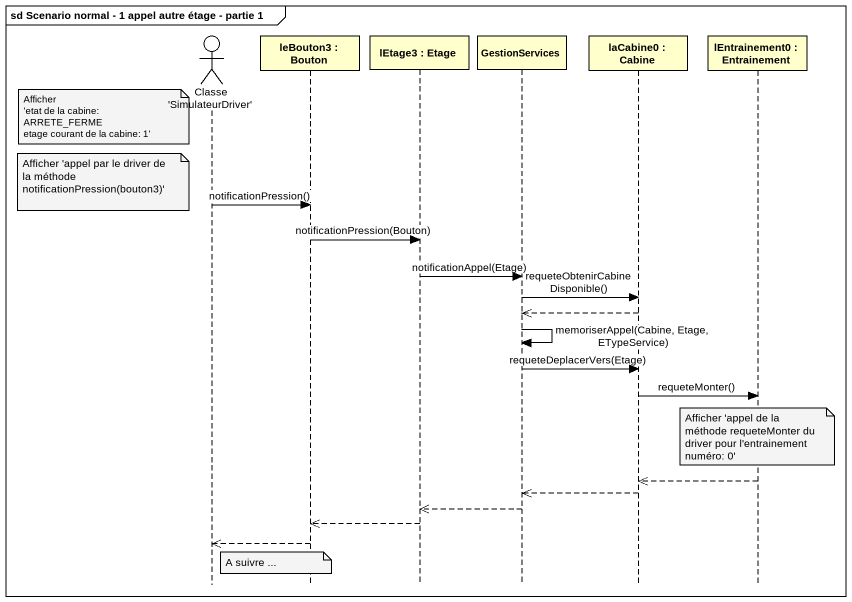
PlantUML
@startuml
mainframe sd Scenario normal - 1 appel autre étage - partie 1
hide footbox
actor "Classe 'SimulateurDriver'" as Classe_SimulateurDriver
participant "leBouton3 : Bouton" as leBouton3
participant "lEtage3 : Etage" as lEtage3
participant GestionServices
participant "laCabine0 : Cabine" as laCabine0
participant "lEntrainement0 : Entrainement" as lEntrainement0

note left of Classe_SimulateurDriver
  Afficher
  ~'etat de la cabine: ARRETE_FERME
  etage courant de la cabine: 1'
end note
note left of Classe_SimulateurDriver : Afficher 'appel par le driver de la méthode notificationPression(bouton3)'
Classe_SimulateurDriver -> leBouton3 : notificationPression()
leBouton3 -> lEtage3 : notificationPression(Bouton)
lEtage3 -> GestionServices : notificationAppel(Etage)
GestionServices -> laCabine0 : requeteObtenirCabineDisponible()
laCabine0 -->> GestionServices
GestionServices -> GestionServices : memoriserAppel(Cabine, Etage, ETypeService)
GestionServices -> laCabine0 : requeteDeplacerVers(Etage)
laCabine0 -> lEntrainement0 : requeteMonter()
note over lEntrainement0 : Afficher 'appel de la méthode requeteMonter du driver pour l'entrainement numéro: 0'
lEntrainement0 -->> laCabine0
laCabine0 -->> GestionServices
GestionServices -->> lEtage3
lEtage3 -->> leBouton3
leBouton3 -->> Classe_SimulateurDriver
note over leBouton3 : A suivre ...
@enduml
